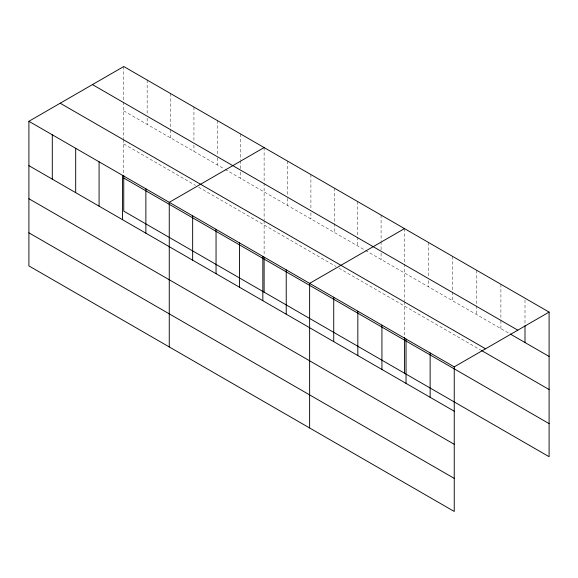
<?xml version="1.0" encoding="UTF-8"?>
<svg xmlns="http://www.w3.org/2000/svg" width="578" height="578" viewBox="0 0 578 578"><rect width="100%" height="100%" fill="white"/><g stroke="black" fill="none" stroke-linecap="round" stroke-linejoin="round"><path stroke-width="0.43" stroke-dasharray="2.89 2.17" d="M123.757 110.882L224.351 168.957M225.131 169.405L364.711 249.992M365.491 250.447L509.449 333.557M123.757 143.965L195.501 185.386M198.615 187.185L335.861 266.422M338.983 268.221L480.679 350.03M524.997 299.953L524.997 324.793M500.895 284.268L500.895 319.75M500.895 320.638L500.895 328.615M476.792 270.352L476.792 304.946M476.792 305.834L476.792 314.699M452.69 256.437L452.69 291.03M452.69 291.919L452.69 300.784M428.587 242.522L428.587 277.115M428.587 280.662L428.587 286.869M404.484 228.606L404.484 263.2M404.484 264.088L404.484 300.82M404.484 301.687L404.484 336.541M381.09 215.095L381.09 240.824M381.09 241.705L381.09 249.689M381.09 253.243L381.09 259.45M357.695 201.592L357.695 236.185M357.695 237.074L357.695 245.946M334.301 188.081L334.301 222.682M334.301 223.563L334.301 232.435M310.906 174.578L310.906 209.171M310.906 212.718L310.906 218.932M287.512 161.074L287.512 194.779M287.512 198.326L287.512 205.421M264.117 147.563L264.117 182.157M264.117 183.045L264.117 219.777M264.117 220.651L264.117 255.505M240.73 134.06L240.73 159.781M240.73 160.67L240.73 168.653M240.73 172.201L240.73 178.414M217.335 120.549L217.335 154.261M217.335 157.808L217.335 164.903M193.941 107.046L193.941 141.639M193.941 145.186L193.941 151.4M170.546 93.542L170.546 129.024M170.546 129.906L170.546 137.889M147.152 80.031L147.152 114.632M147.152 118.179L147.152 124.386M123.757 66.528L123.757 101.121M123.757 102.01L123.757 138.742M123.757 139.609L123.757 174.462"/><path stroke-width="0.87" d="M28.9 121.293L454.243 366.864L454.243 511.472L28.9 265.902L28.9 121.293L123.757 66.528L549.1 312.098L549.1 456.707L123.757 211.136L123.757 175.365M264.117 147.563L169.26 202.329L169.26 346.945M404.484 228.606L309.627 283.372L309.627 427.98M454.243 366.864L549.1 312.098M92.451 84.598L517.794 330.168M510.222 334.005L549.1 356.453M60.206 103.224L485.549 348.787M481.46 350.478L549.1 389.536M123.757 178.053L549.1 423.623M28.9 165.648L454.243 411.218M28.9 198.731L454.243 444.301M28.9 232.818L454.243 478.389M524.997 325.681L524.997 342.537M430.14 352.948L430.14 397.296M406.038 339.033L406.038 383.38M404.484 337.436L404.484 373.215M381.935 325.118L381.935 369.465M357.833 311.202L357.833 355.549M333.73 297.287L333.73 341.634M286.233 269.861L286.233 314.215M264.117 257.297L264.117 292.179M262.838 256.357L262.838 300.712M239.444 242.847L239.444 287.201M216.049 229.343L216.049 273.697M192.655 215.84L192.655 260.187M145.873 188.825L145.873 233.18M122.478 175.315L122.478 219.669M99.084 161.811L99.084 206.165M75.689 148.308L75.689 192.655M52.295 134.797L52.295 179.151"/></g></svg>
